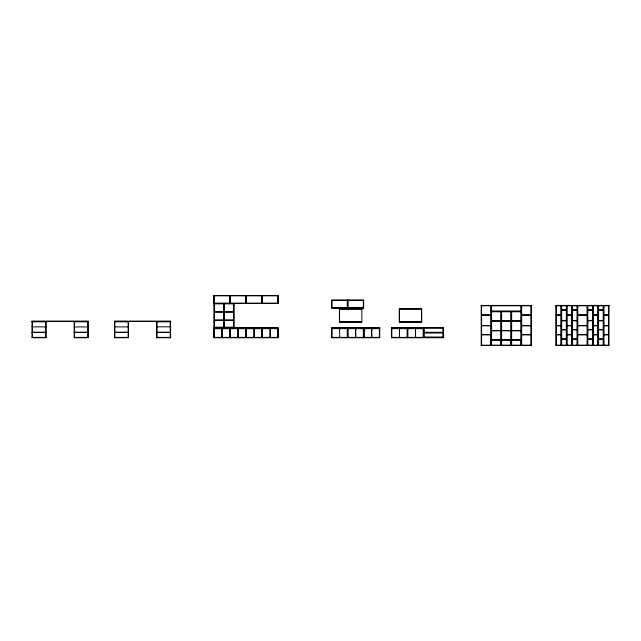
<?xml version="1.0" encoding="UTF-8"?>
<svg xmlns="http://www.w3.org/2000/svg" width="641" height="641" viewBox="0 0 641 641"><rect width="100%" height="100%" fill="white"/><g stroke="black" fill="none" stroke-linecap="round" stroke-linejoin="round"><path stroke-width="0.96" d="M350.635 322.263L351.1 322.103L350.491 322.103M410.416 322.183L410.056 322.263M410.881 322.143L410.336 322.103M213.982 295.838L278.138 295.838M331.613 300.373L363.687 300.373M213.982 303.137L278.138 303.137M213.982 303.497L278.138 303.497L278.138 295.477L213.982 295.477L213.982 337.743L278.138 337.743L278.138 327.559L213.982 327.559M213.982 303.858L234.029 303.858M481.215 305.781L531.341 305.781M555.939 305.781L608.95 305.781M331.613 307.672L363.687 307.672M331.653 307.992L363.647 307.992L363.687 300.012L331.613 300.012L331.613 308.033L363.687 308.033M361.732 309.05L339.522 309.05L339.522 322.367L361.732 322.367M399.375 309.05L421.578 309.05M561.676 309.835L566.323 309.835M572.421 309.835L577.068 309.835M587.821 309.835L592.468 309.835M598.566 309.835L603.213 309.835M561.676 310.196L566.323 310.196M572.421 310.196L577.068 310.196M587.821 310.196L592.468 310.196M598.566 310.196L603.213 310.196M491.238 311.037L521.317 311.037M491.238 311.398L521.317 311.398M214.342 311.782L223.645 311.782M224.366 311.782L233.669 311.782M491.238 311.758L521.317 311.758M214.342 312.143L223.645 312.143M224.366 312.143L233.669 312.143M481.575 314.843L490.878 314.843M521.678 314.843L530.98 314.843M556.3 314.843L560.955 314.843M567.045 314.843L571.7 314.843M577.789 314.843L587.1 314.843M593.189 314.843L597.845 314.843M603.934 314.843L608.589 314.843M481.575 315.204L490.878 315.204M521.678 315.204L530.98 315.204M556.3 315.204L560.955 315.204M567.045 315.204L571.7 315.204M577.789 315.204L587.1 315.204M593.189 315.204L597.845 315.204M603.934 315.204L608.589 315.204M214.342 319.979L223.645 319.979M224.366 319.979L233.669 319.979M214.342 320.34L223.645 320.34M224.366 320.34L233.669 320.34M561.676 320.46L566.323 320.46M572.421 320.46L577.068 320.46M587.821 320.46L592.468 320.46M598.566 320.46L603.213 320.46M491.599 320.82L500.901 320.82M501.623 320.82L510.925 320.82M511.646 320.82L520.949 320.82M561.676 320.82L566.323 320.82M572.421 320.82L577.068 320.82M587.821 320.82L592.468 320.82M598.566 320.82L603.213 320.82M491.599 321.181L500.901 321.181M501.623 321.181L510.925 321.181M511.646 321.181L520.949 321.181M88.186 321.462L32.05 321.462L46.048 321.502L46.088 337.743L32.05 337.743L32.05 321.101L88.186 321.101L88.186 337.743L74.156 337.743L74.156 321.462M74.196 321.502L88.146 321.502M32.05 321.822L46.088 321.822M74.156 321.822L88.186 321.822M114.475 321.822L128.512 321.822M156.58 321.822L170.61 321.822M399.263 321.79L421.706 321.79L421.706 308.906L399.263 308.906L399.375 322.367L421.578 322.367L421.546 308.986M421.546 321.95L399.415 321.95L399.415 308.986M340.179 322.279L347.919 321.982M361.075 322.279L353.335 321.982M400.024 322.279L407.764 321.982M410.48 322.263L410.945 322.103M420.929 322.279L413.189 321.982M481.575 325.476L490.878 325.476M521.678 325.476L530.98 325.476M556.3 325.476L560.955 325.476M567.045 325.476L571.7 325.476M577.789 325.476L587.1 325.476M593.189 325.476L597.845 325.476M603.934 325.476L608.589 325.476M481.575 325.836L490.878 325.836M521.678 325.836L530.98 325.836M556.3 325.836L560.955 325.836M567.045 325.836L571.7 325.836M577.789 325.836L587.1 325.836M593.189 325.836L597.845 325.836M603.934 325.836L608.589 325.836M32.09 326.838L46.048 326.934M74.196 326.934L88.146 326.934M114.515 326.838L128.464 326.934M156.62 326.838L170.57 326.838M213.982 327.198L234.029 327.198M213.982 328.28L278.138 328.28L278.098 337.703M391.459 328.28L443.588 328.28M278.098 328.32L214.022 328.32L214.022 337.703M423.501 328.32L391.499 328.32L391.499 337.703M213.982 328.641L278.138 328.641M331.613 328.641L379.728 328.641M391.459 328.641L423.541 328.641M561.676 329.522L566.323 329.522M572.421 329.522L577.068 329.522M587.821 329.522L592.468 329.522M598.566 329.522L603.213 329.522M561.676 329.883L566.323 329.883M572.421 329.883L577.068 329.883M587.821 329.883L592.468 329.883M598.566 329.883L603.213 329.883M491.599 330.468L500.901 330.468M501.623 330.468L510.925 330.468M511.646 330.468L520.949 330.468M491.599 330.828L500.901 330.828M501.623 330.828L510.925 330.828M511.646 330.828L520.949 330.828M32.09 332.27L46.048 332.27M74.196 332.27L88.146 332.27M114.515 332.27L128.464 332.27M156.62 332.27L170.57 332.27M423.541 332.286L443.588 332.286M32.09 332.367L46.048 332.367M74.196 332.367L88.146 332.367M114.515 332.367L128.464 332.367M156.62 332.367L170.57 332.367M423.541 333.008L443.588 333.008M481.575 334.538L490.878 334.538M521.678 334.538L530.98 334.538M556.3 334.538L560.955 334.538M567.045 334.538L571.7 334.538M577.789 334.538L587.1 334.538M593.189 334.538L597.845 334.538M603.934 334.538L608.589 334.538M481.575 334.898L490.878 334.898M521.678 334.898L530.98 334.898M556.3 334.898L560.955 334.898M567.045 334.898L571.7 334.898M577.789 334.898L587.1 334.898M593.189 334.898L597.845 334.898M603.934 334.898L608.589 334.898M423.541 337.022L443.588 337.022M32.05 337.382L46.088 337.382M74.156 337.382L88.186 337.382M114.475 337.382L128.512 337.382M156.58 337.382L170.61 337.382M213.982 337.382L278.138 337.382M331.613 337.382L379.728 337.382M391.459 337.382L423.541 337.382M561.676 338.889L566.323 338.889M572.421 338.889L577.068 338.889M587.821 338.889L592.468 338.889M598.566 338.889L603.213 338.889M561.676 339.249L566.323 339.249M572.421 339.249L577.068 339.249M587.821 339.249L592.468 339.249M598.566 339.249L603.213 339.249M491.238 340.147L521.317 340.147M481.215 345.162L531.341 345.162M555.939 345.162L608.95 345.162M608.589 305.781L608.589 345.162M603.934 305.781L603.934 345.162M603.574 305.42L603.574 345.523M603.213 305.781L603.213 345.162M598.566 305.781L598.566 345.162M598.205 305.42L598.205 345.523M597.845 305.781L597.845 345.162M593.189 305.781L593.189 345.162M592.829 305.42L592.829 345.523M592.468 305.781L592.468 345.162M587.821 305.781L587.821 345.162M587.46 305.42L587.46 345.523M587.1 305.781L587.1 345.162M577.789 305.781L577.789 345.162M577.429 305.42L577.429 345.523M577.068 305.781L577.068 345.162M572.421 305.781L572.421 345.162M572.06 305.42L572.06 345.523M571.7 305.781L571.7 345.162M567.045 305.781L567.045 345.162M566.684 305.42L566.684 345.523M566.323 305.781L566.323 345.162M561.676 305.781L561.676 345.162M561.316 305.42L561.316 345.523M560.955 305.781L560.955 345.162M556.3 305.781L556.3 345.162M530.98 305.781L530.98 345.162M521.678 305.781L521.678 345.162M521.317 305.42L521.317 345.523M520.949 305.781L520.949 311.037M520.949 311.758L520.949 339.786M520.949 340.147L520.949 345.162M511.646 311.758L511.646 339.786M511.646 340.147L511.646 345.162M511.286 311.398L511.286 345.523M511.246 339.826L511.246 345.483M510.925 311.758L510.925 339.786M510.925 340.147L510.925 345.162M501.623 311.758L501.623 339.786M501.623 340.147L501.623 345.162M501.302 339.826L501.302 345.483M501.262 311.398L501.262 345.523M500.901 311.758L500.901 339.786M500.901 340.147L500.901 345.162M491.599 305.781L491.599 311.037M491.599 311.758L491.599 339.786M491.599 340.147L491.599 345.162M491.238 305.42L491.238 345.523M490.878 305.781L490.878 345.162M481.575 305.781L481.575 345.162M442.867 328.28L442.867 332.286M442.867 333.008L442.867 337.022M424.262 328.28L424.262 332.286M424.262 333.008L424.262 337.022M423.541 327.559L423.541 337.743M423.18 328.641L423.18 337.382M415.56 328.32L415.56 337.703M415.48 328.32L415.48 337.703M412.411 321.95L412.411 322.367M408.541 321.95L408.541 322.367M407.86 328.641L407.86 337.382M407.139 328.641L407.139 337.382M399.519 328.32L399.519 337.703M399.439 328.32L399.439 337.703M391.819 328.641L391.819 337.382M379.368 328.641L379.368 337.382M371.748 328.32L371.748 337.703M371.668 328.32L371.668 337.703M364.048 328.641L364.048 337.382M363.727 328.32L363.727 337.703M363.687 328.28L363.687 337.743M363.327 300.373L363.327 307.672M363.327 328.641L363.327 337.382M361.7 321.79L339.57 321.95L339.57 308.986M355.707 328.32L355.707 337.703M355.627 328.32L355.627 337.703M352.566 321.95L352.566 322.367M348.696 321.95L348.696 322.367M348.015 300.373L348.015 307.672M348.015 328.641L348.015 337.382M347.646 300.012L347.646 308.033M347.646 328.28L347.646 337.743M347.286 300.373L347.286 307.672M347.286 328.641L347.286 337.382M339.594 328.32L339.674 337.703M331.974 300.373L331.974 307.672M331.974 328.641L331.974 337.382M278.098 295.517L278.098 303.457M277.777 295.838L277.777 303.137M277.777 328.641L277.777 337.382M262.457 295.838L262.457 303.137M262.457 328.641L262.457 337.382M262.097 295.477L262.097 303.497M262.097 328.28L262.097 337.743M262.057 295.517L262.057 303.457M262.057 328.32L262.057 337.703M261.736 295.838L261.736 303.137M261.736 328.641L261.736 337.382M254.116 328.32L254.116 337.703M254.036 328.32L254.036 337.703M246.416 295.838L246.416 303.137M246.416 328.641L246.416 337.382M246.096 295.517L246.096 303.457L246.056 295.477M246.096 328.32L246.096 337.703L246.056 327.559M245.695 295.838L245.695 303.137M245.695 328.641L245.695 337.382M238.075 328.32L238.075 337.703M237.995 328.32L237.995 337.703M234.029 303.497L234.029 327.559M233.669 303.858L233.669 327.198M230.383 295.838L230.383 303.137M230.383 328.641L230.383 337.382M230.063 295.517L230.063 303.457L230.023 295.477M229.662 295.838L229.662 303.137M229.662 328.641L229.662 337.382M224.366 303.858L224.366 327.198M224.005 303.497L224.005 327.559M223.645 303.858L223.645 327.198M222.042 328.32L222.042 337.703M221.962 328.32L221.962 337.703M214.342 295.838L214.342 303.137M214.342 303.858L214.342 327.198M214.342 328.641L214.342 337.382M214.022 295.517L214.022 303.457M170.25 321.822L170.25 337.382M156.941 321.822L156.941 337.382M156.62 337.703L156.62 321.502L170.57 321.502L114.475 321.462L128.464 321.502L128.512 337.743L114.475 337.743L114.475 321.101L170.61 321.101L170.61 337.743L156.58 337.743L156.58 321.462M128.144 321.822L128.144 337.382M114.835 321.822L114.835 337.382M87.825 321.822L87.825 337.382M74.516 321.822L74.516 337.382M45.727 321.822L45.727 337.382M32.411 321.822L32.411 337.382M531.341 305.42L481.215 305.42L481.215 345.523L531.341 345.523L531.341 305.42M608.95 305.42L555.939 305.42L555.939 345.523L608.95 345.523L608.95 305.42M361.861 308.906L339.41 308.906L339.41 321.79L361.861 321.79L361.861 308.906M379.728 327.559L331.613 327.559L331.613 337.743L379.728 337.743L379.728 327.559M443.588 327.559L391.459 327.559L391.459 337.743L443.588 337.743L443.588 327.559M379.728 328.28L331.613 328.28L379.688 328.32M521.317 339.786L491.238 339.786L491.278 345.483L521.277 345.483L521.277 339.826M407.54 337.703L407.54 328.32L407.5 337.743M270.157 337.703L270.157 328.32L270.077 337.703M230.063 337.703L230.063 328.32L230.023 337.743"/></g></svg>
